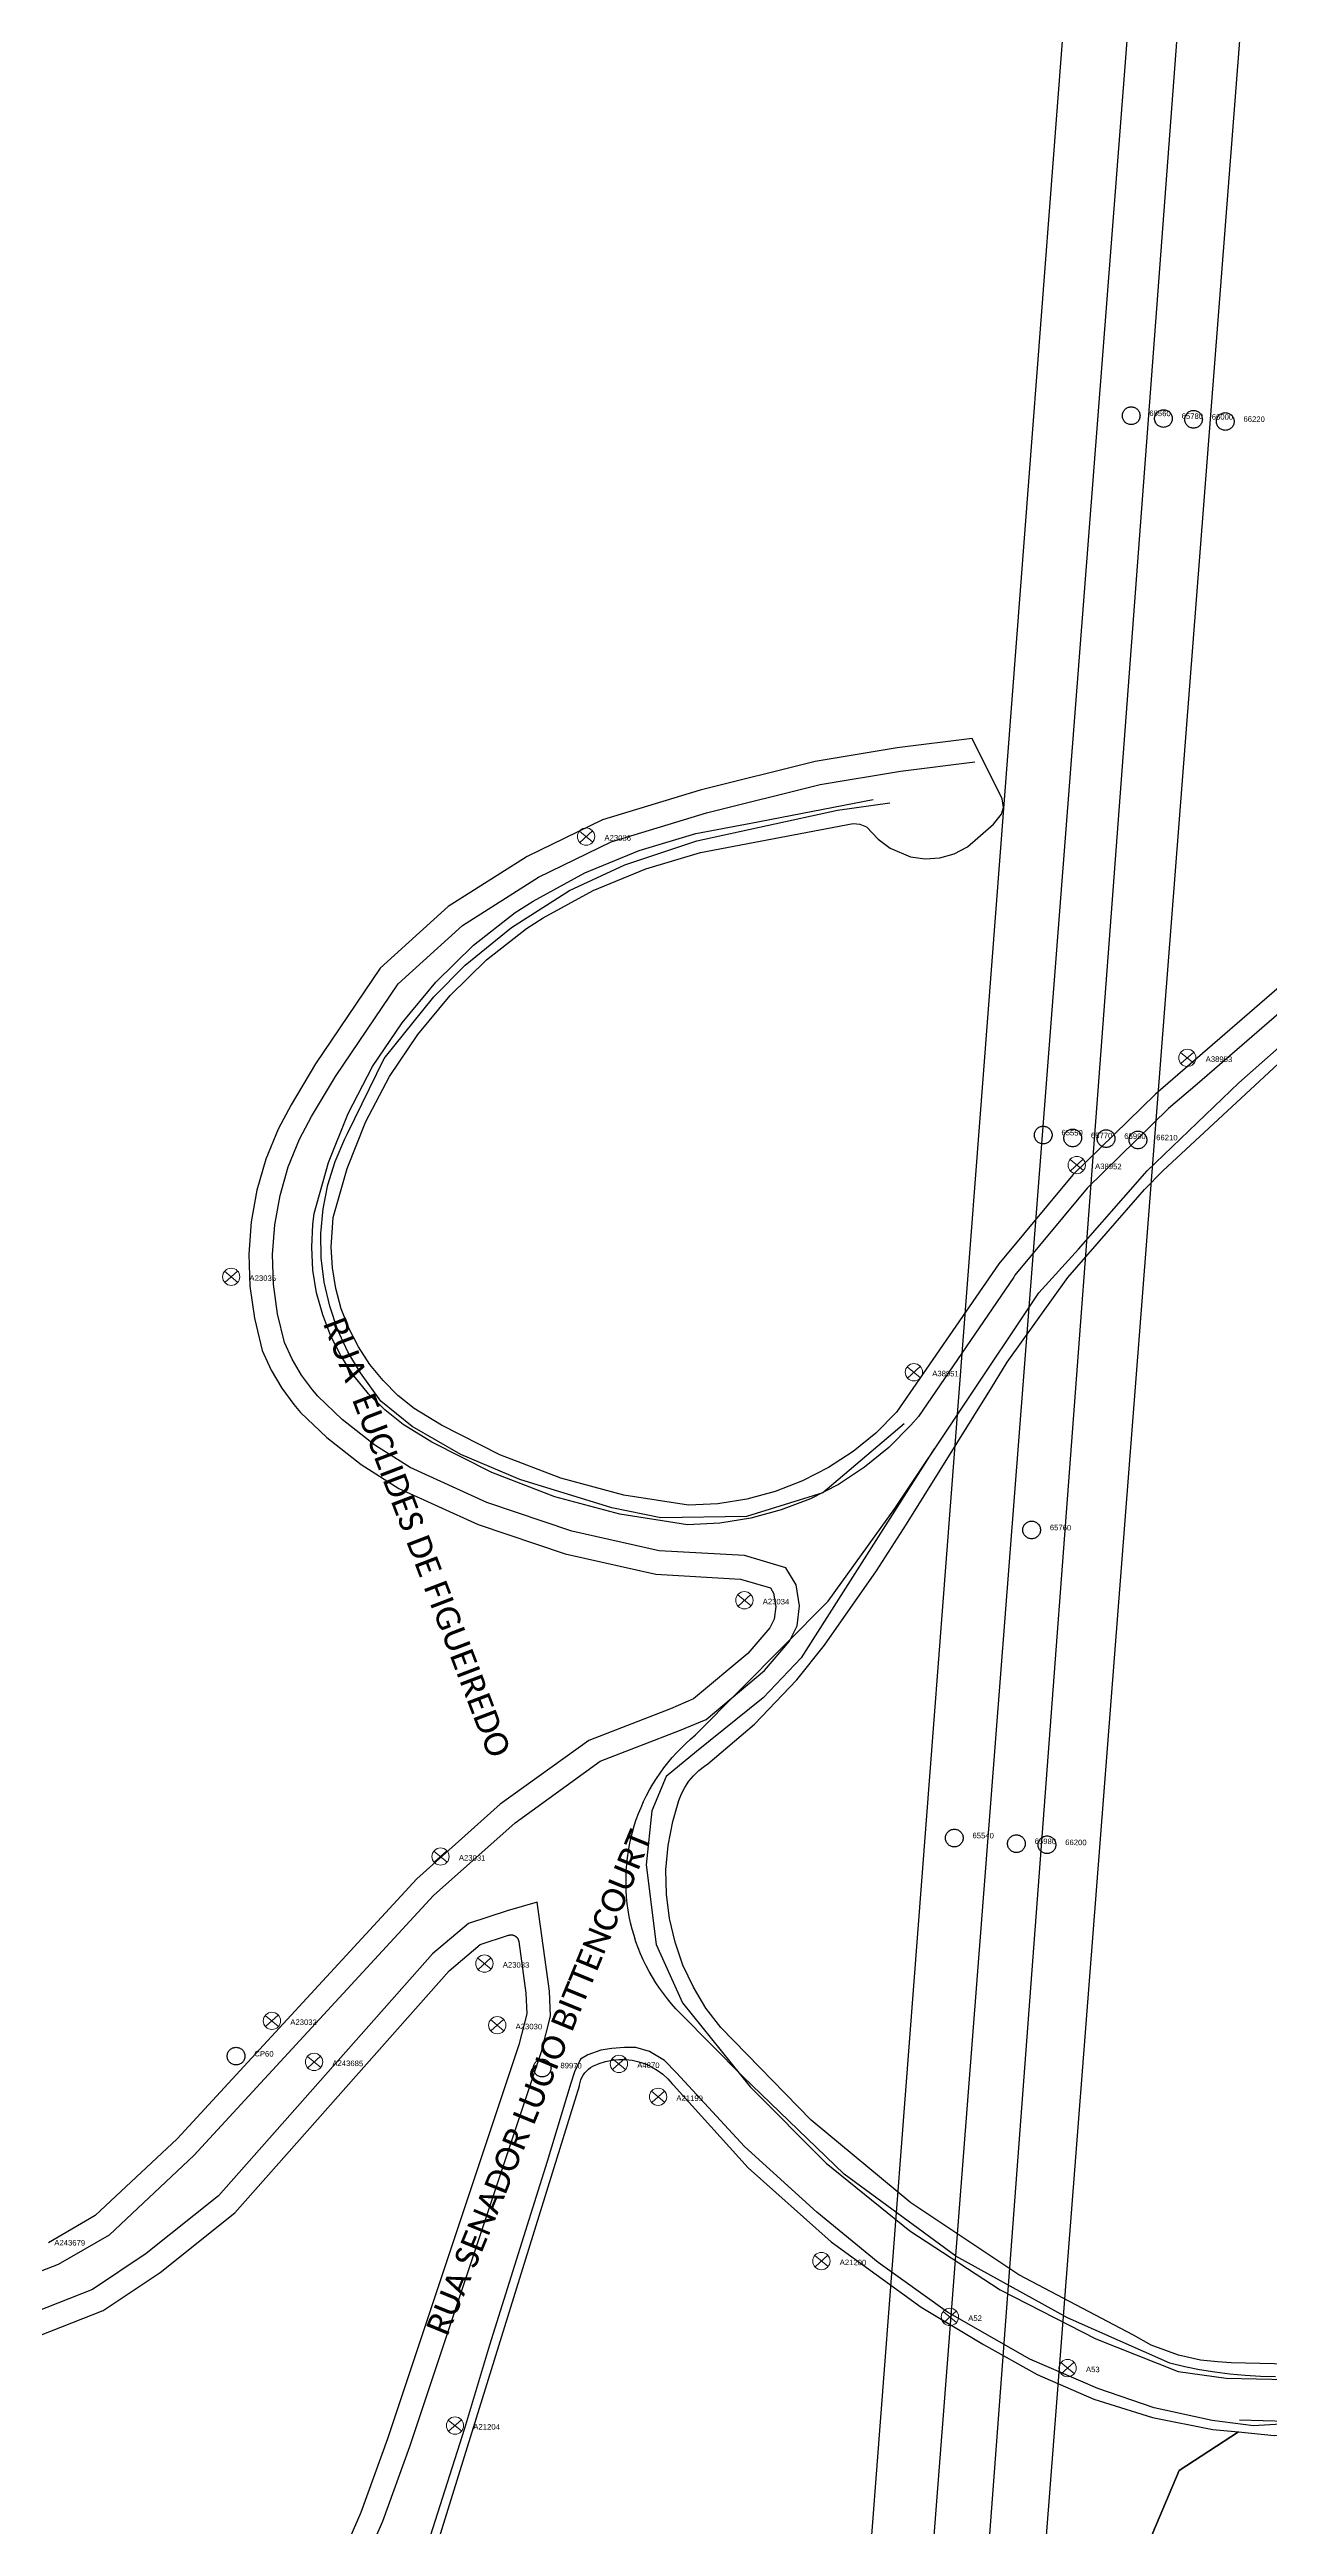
# Model space of a CAD drawing. Header units: millimetres. Extents: x 676447 to 689606, y 7455628 to 7463967.
# Drawn here: x 684016.5 to 684171.5, y 7460024.9 to 7460339.8 of the extents above; entities that cross this region are included whole.
import ezdxf

# ---------------------------------------------------------------- set-up
doc = ezdxf.new("R2010")
doc.units = ezdxf.units.MM
doc.header["$LTSCALE"] = 0.1
doc.header["$MEASUREMENT"] = 0
doc.linetypes.add('PHANTOM2', pattern=[1.25, 0.625, -0.125, 0.125, -0.125, 0.125, -0.125])
doc.layers.add('10.4-Postes', color=1, linetype='Continuous', lineweight=0)
for name, color, linetype in [('Caixas Subterrâneas', 5, 'Continuous'), ('LEGENDAS_INFRAESTRUTURAS', 7, 'Continuous'), ('MUB_MEIOFIO', 7, 'Continuous'), ('MUB_OBRA_ARTE', 7, 'Continuous'), ('MUB_QUADRAS', 7, 'Continuous'), ('MUB_SEGMENTO', 7, 'Continuous'), ('NOS_DE_INFRAESTRUTURA', 7, 'Continuous')]:
    doc.layers.add(name, color=color, linetype=linetype)
doc.styles.add('Legend', font='calibri.ttf')
doc.styles.get("Standard").update_dxf_attribs({"font": 'arial.ttf'})

# ---------------------------------------------------------------- blocks, each defined once
blk = doc.blocks.new('MHMZ')
at = {"linetype": 'PHANTOM2'}
blk.add_circle((0, 0), 0.0000101, dxfattribs=at)
blk = doc.blocks.new('PTPT')
at = {"layer": '10.4-Postes', "color": 1, "linetype": 'PHANTOM2'}
for points in [[(-0.0000079, 0.0000104), (0.0000075, -0.000002)], [(0.000007, 0.0000109), (-0.0000074, -0.0000025)]]:
    blk.add_lwpolyline(points, dxfattribs=at)
at = {"layer": '10.4-Postes', "color": 1}
blk.add_circle((-0.0000002, 0.0000042), 0.00000987, dxfattribs=at)

msp = doc.modelspace()

# ---------------------------------------------------------------- linework, layer by layer
at = {"layer": 'MUB_MEIOFIO', "color": 253, "linetype": 'Continuous'}
for points in [[(684010.26, 7460055.39), (684017.7, 7460058.28), (684024.16, 7460062.03), (684034.88, 7460072.1), (684065.34, 7460105.15), (684075.69, 7460114.41), (684086.49, 7460122.22), (684096.57, 7460126.11), (684099.97, 7460127.55), (684107.37, 7460133.78), (684110.58, 7460137.49), (684111.54, 7460139.43), (684111.83, 7460141.96), (684111.42, 7460144.67), (684110.11, 7460146.8), (684104.85, 7460148.36), (684093.99, 7460148.99), (684082.89, 7460151.48), (684072.12, 7460155.11), (684062.37, 7460159.55), (684057.89, 7460162.39), (684053.73, 7460165.67), (684050.63, 7460168.64), (684049.94, 7460169.44), (684048.56, 7460171.32), (684047.38, 7460173.32), (684046.42, 7460175.44), (684045.52, 7460179.11), (684045, 7460182.86), (684044.88, 7460186.65), (684045.16, 7460190.42), (684045.83, 7460194.15), (684046.88, 7460197.78), (684048.31, 7460201.29), (684049.85, 7460204.21), (684052.87, 7460209.27), (684060.83, 7460221.06), (684069.02, 7460228.47), (684078.69, 7460234.63), (684087.9, 7460239.11), (684100.03, 7460242.8), (684114.44, 7460246.4), (684124.67, 7460248.11), (684134.12, 7460249.27)], [(684197.1, 7460238.4), (684162.38, 7460208.3), (684158.73, 7460205.2), (684148.38, 7460195.08), (684139.2, 7460184.01), (684139.07, 7460183.78), (684126.94, 7460166.07), (684126, 7460164.93), (684123.2, 7460162.11), (684120.1, 7460159.59), (684116.77, 7460157.42), (684113.22, 7460155.6), (684109.5, 7460154.17), (684105.65, 7460153.12), (684101.71, 7460152.49), (684097.6, 7460152.27), (684089.01, 7460153.63), (684080.73, 7460155.85), (684072.74, 7460158.92), (684065.14, 7460162.79), (684061.46, 7460165.04), (684059.16, 7460166.89), (684057.09, 7460168.94), (684055.24, 7460171.2), (684053.64, 7460173.65), (684052.3, 7460176.25), (684051.25, 7460178.97), (684050.48, 7460181.79), (684050.01, 7460184.67), (684049.86, 7460187.6), (684050, 7460190.47), (684050.16, 7460191.84), (684052, 7460198.36), (684054.48, 7460204.59), (684057.6, 7460210.53), (684061.33, 7460216.12), (684065.61, 7460221.28), (684070.42, 7460225.97), (684075.69, 7460230.12), (684078, 7460231.58), (684084.55, 7460235.15), (684091.47, 7460238.03), (684098.65, 7460240.17), (684105.67, 7460241.5), (684121.18, 7460244.48)], [(684125.13, 7460165.12), (684114.79, 7460156.33), (684105.08, 7460153.33), (684094.21, 7460153.17), (684087.97, 7460154.43), (684076.31, 7460158.05), (684068.8, 7460161.21), (684062.61, 7460164.77), (684058.64, 7460168.02), (684056.06, 7460171.6), (684054.46, 7460174.28), (684053.15, 7460177.11), (684052.14, 7460180.07), (684051.44, 7460183.11), (684051.07, 7460186.21), (684051.03, 7460189.33), (684051.31, 7460192.44), (684051.91, 7460195.5), (684052.83, 7460198.48), (684054.06, 7460201.35), (684054.41, 7460202.05), (684059.08, 7460211.57), (684065.39, 7460219.41), (684069.35, 7460223.44), (684075.25, 7460228.23), (684082.6, 7460232.94), (684089.66, 7460236.17), (684098.81, 7460239.22), (684116.65, 7460243.12), (684123.3, 7460244.09)], [(684172.33, 7460043.95), (684170.39, 7460044), (684168.46, 7460044.12), (684166.52, 7460044.3), (684164.6, 7460044.55), (684162.68, 7460044.86), (684160.78, 7460045.24), (684158.89, 7460045.68), (684145.87, 7460051.48), (684131.69, 7460059.3), (684117.52, 7460069.74), (684104.65, 7460082.14), (684096.71, 7460090.16), (684096.13, 7460090.76), (684095.58, 7460091.38), (684095.05, 7460092.02), (684094.54, 7460092.68), (684094.05, 7460093.36), (684093.59, 7460094.05), (684093.15, 7460094.76), (684092.74, 7460095.48), (684092.35, 7460096.21), (684091.99, 7460096.96), (684091.65, 7460097.72), (684091.34, 7460098.5), (684091.06, 7460099.28), (684090.81, 7460100.07), (684090.58, 7460100.87), (684090.38, 7460101.68), (684090.21, 7460102.49), (684090.07, 7460103.31), (684089.95, 7460104.14), (684089.87, 7460104.97), (684089.81, 7460105.8), (684089.79, 7460106.63), (684089.79, 7460107.46), (684089.82, 7460108.29), (684089.88, 7460109.12), (684089.97, 7460109.95), (684090.09, 7460110.77), (684090.23, 7460111.59), (684090.41, 7460112.41), (684090.61, 7460113.21), (684090.84, 7460114.01), (684091.1, 7460114.8), (684091.38, 7460115.58), (684091.7, 7460116.36), (684092.03, 7460117.11), (684092.4, 7460117.86), (684092.79, 7460118.6), (684093.21, 7460119.32), (684093.65, 7460120.02), (684094.12, 7460120.71), (684094.6, 7460121.38), (684095.12, 7460122.04), (684095.65, 7460122.68), (684096.21, 7460123.3), (684096.79, 7460123.89), (684097.39, 7460124.47), (684098, 7460125.03), (684098.64, 7460125.56), (684115.46, 7460142.59), (684123.93, 7460154.35), (684132.64, 7460167.35), (684142.24, 7460181.77), (684147.29, 7460187.32), (684156.01, 7460197.3), (684167.67, 7460208.47), (684183, 7460222.03)], [(684128.96, 7460161.95), (684112.03, 7460135.37), (684107.22, 7460130.28), (684098.76, 7460123.47), (684094.89, 7460120.27), (684093.06, 7460115.91), (684092.34, 7460109.06), (684093.64, 7460098.91), (684096.96, 7460091.5), (684105.56, 7460080.84), (684115.22, 7460071.14), (684125.85, 7460062.5), (684137.32, 7460055.02), (684149.5, 7460048.78), (684159.96, 7460044.63), (684166.04, 7460043.81), (684173.74, 7460043.64)], [(684055.73, 7460018.35), (684058.88, 7460025.61), (684062.33, 7460035.11), (684079.04, 7460085.31), (684080.2, 7460089.81), (684080.06, 7460093.01), (684078.5, 7460104.31), (684074.7, 7460103.2), (684069.78, 7460101.61), (684065.22, 7460097.74), (684038, 7460066.98), (684028.84, 7460059.63), (684021.99, 7460055.06), (684013.2, 7460051.6)], [(684178.57, 7460038.27), (684169.5, 7460037.74), (684164.28, 7460038.4), (684156.9, 7460040.01), (684149.76, 7460042.47), (684141.09, 7460046.22), (684130.65, 7460052.16), (684121.83, 7460058.49), (684114.02, 7460064.89), (684104.86, 7460073.26), (684096.22, 7460082.61), (684094.68, 7460084.18), (684092.76, 7460085.31), (684091.06, 7460085.81), (684089.62, 7460085.84), (684088.01, 7460085.69), (684086.6, 7460085.47), (684084.96, 7460084.9), (684083.99, 7460084.33), (684083.23, 7460082.73), (684082.76, 7460081.28), (684079.76, 7460071.32), (684077.44, 7460063.94), (684072.43, 7460047.97), (684069.25, 7460037.4), (684063.36, 7460018.78)], [(684167.73, 7460038.49), (684179.77, 7460038.16)]]:
    msp.add_lwpolyline(points, dxfattribs=at)
at = {"layer": 'MUB_MEIOFIO', "linetype": 'Continuous'}
for points in [[(684010.26, 7460055.39), (684017.7, 7460058.28), (684024.16, 7460062.03), (684034.88, 7460072.1), (684065.34, 7460105.15), (684075.69, 7460114.41), (684086.49, 7460122.22), (684096.57, 7460126.11), (684099.97, 7460127.55), (684107.37, 7460133.78), (684110.58, 7460137.49), (684111.54, 7460139.43), (684111.83, 7460141.96), (684111.42, 7460144.67), (684110.11, 7460146.8), (684104.85, 7460148.36), (684093.99, 7460148.99), (684082.89, 7460151.48), (684072.12, 7460155.11), (684062.37, 7460159.55), (684057.89, 7460162.39), (684053.73, 7460165.67), (684050.63, 7460168.64), (684049.94, 7460169.44), (684048.56, 7460171.32), (684047.38, 7460173.32), (684046.42, 7460175.44), (684045.52, 7460179.11), (684045, 7460182.86), (684044.88, 7460186.65), (684045.16, 7460190.42), (684045.83, 7460194.15), (684046.88, 7460197.78), (684048.31, 7460201.29), (684049.85, 7460204.21), (684052.87, 7460209.27), (684060.83, 7460221.06), (684069.02, 7460228.47), (684078.69, 7460234.63), (684087.9, 7460239.11), (684100.03, 7460242.8), (684114.44, 7460246.4), (684124.67, 7460248.11), (684134.12, 7460249.27)], [(684197.1, 7460238.4), (684162.38, 7460208.3), (684158.73, 7460205.2), (684148.38, 7460195.08), (684139.2, 7460184.01), (684139.07, 7460183.78), (684126.94, 7460166.07), (684126, 7460164.93), (684123.2, 7460162.11), (684120.1, 7460159.59), (684116.77, 7460157.42), (684113.22, 7460155.6), (684109.5, 7460154.17), (684105.65, 7460153.12), (684101.71, 7460152.49), (684097.6, 7460152.27), (684089.01, 7460153.63), (684080.73, 7460155.85), (684072.74, 7460158.92), (684065.14, 7460162.79), (684061.46, 7460165.04), (684059.16, 7460166.89), (684057.09, 7460168.94), (684055.24, 7460171.2), (684053.64, 7460173.65), (684052.3, 7460176.25), (684051.25, 7460178.97), (684050.48, 7460181.79), (684050.01, 7460184.67), (684049.86, 7460187.6), (684050, 7460190.47), (684050.16, 7460191.84), (684052, 7460198.36), (684054.48, 7460204.59), (684057.6, 7460210.53), (684061.33, 7460216.12), (684065.61, 7460221.28), (684070.42, 7460225.97), (684075.69, 7460230.12), (684078, 7460231.58), (684084.55, 7460235.15), (684091.47, 7460238.03), (684098.65, 7460240.17), (684105.67, 7460241.5), (684121.18, 7460244.48)], [(684125.13, 7460165.12), (684114.79, 7460156.33), (684105.08, 7460153.33), (684094.21, 7460153.17), (684087.97, 7460154.43), (684076.31, 7460158.05), (684068.8, 7460161.21), (684062.61, 7460164.77), (684058.64, 7460168.02), (684056.06, 7460171.6), (684054.46, 7460174.28), (684053.15, 7460177.11), (684052.14, 7460180.07), (684051.44, 7460183.11), (684051.07, 7460186.21), (684051.03, 7460189.33), (684051.31, 7460192.44), (684051.91, 7460195.5), (684052.83, 7460198.48), (684054.06, 7460201.35), (684054.41, 7460202.05), (684059.08, 7460211.57), (684065.39, 7460219.41), (684069.35, 7460223.44), (684075.25, 7460228.23), (684082.6, 7460232.94), (684089.66, 7460236.17), (684098.81, 7460239.22), (684116.65, 7460243.12), (684123.3, 7460244.09)], [(684172.33, 7460043.95), (684170.39, 7460044), (684168.46, 7460044.12), (684166.52, 7460044.3), (684164.6, 7460044.55), (684162.68, 7460044.86), (684160.78, 7460045.24), (684158.89, 7460045.68), (684145.87, 7460051.48), (684131.69, 7460059.3), (684117.52, 7460069.74), (684104.65, 7460082.14), (684096.71, 7460090.16), (684096.13, 7460090.76), (684095.58, 7460091.38), (684095.05, 7460092.02), (684094.54, 7460092.68), (684094.05, 7460093.36), (684093.59, 7460094.05), (684093.15, 7460094.76), (684092.74, 7460095.48), (684092.35, 7460096.21), (684091.99, 7460096.96), (684091.65, 7460097.72), (684091.34, 7460098.5), (684091.06, 7460099.28), (684090.81, 7460100.07), (684090.58, 7460100.87), (684090.38, 7460101.68), (684090.21, 7460102.49), (684090.07, 7460103.31), (684089.95, 7460104.14), (684089.87, 7460104.97), (684089.81, 7460105.8), (684089.79, 7460106.63), (684089.79, 7460107.46), (684089.82, 7460108.29), (684089.88, 7460109.12), (684089.97, 7460109.95), (684090.09, 7460110.77), (684090.23, 7460111.59), (684090.41, 7460112.41), (684090.61, 7460113.21), (684090.84, 7460114.01), (684091.1, 7460114.8), (684091.38, 7460115.58), (684091.7, 7460116.36), (684092.03, 7460117.11), (684092.4, 7460117.86), (684092.79, 7460118.6), (684093.21, 7460119.32), (684093.65, 7460120.02), (684094.12, 7460120.71), (684094.6, 7460121.38), (684095.12, 7460122.04), (684095.65, 7460122.68), (684096.21, 7460123.3), (684096.79, 7460123.89), (684097.39, 7460124.47), (684098, 7460125.03), (684098.64, 7460125.56), (684115.46, 7460142.59), (684123.93, 7460154.35), (684132.64, 7460167.35), (684142.24, 7460181.77), (684147.29, 7460187.32), (684156.01, 7460197.3), (684167.67, 7460208.47), (684183, 7460222.03)], [(684128.96, 7460161.95), (684112.03, 7460135.37), (684107.22, 7460130.28), (684098.76, 7460123.47), (684094.89, 7460120.27), (684093.06, 7460115.91), (684092.34, 7460109.06), (684093.64, 7460098.91), (684096.96, 7460091.5), (684105.56, 7460080.84), (684115.22, 7460071.14), (684125.85, 7460062.5), (684137.32, 7460055.02), (684149.5, 7460048.78), (684159.96, 7460044.63), (684166.04, 7460043.81), (684173.74, 7460043.64)], [(684055.73, 7460018.35), (684058.88, 7460025.61), (684062.33, 7460035.11), (684079.04, 7460085.31), (684080.2, 7460089.81), (684080.06, 7460093.01), (684078.5, 7460104.31), (684074.7, 7460103.2), (684069.78, 7460101.61), (684065.22, 7460097.74), (684038, 7460066.98), (684028.84, 7460059.63), (684021.99, 7460055.06), (684013.2, 7460051.6)], [(684178.57, 7460038.27), (684169.5, 7460037.74), (684164.28, 7460038.4), (684156.9, 7460040.01), (684149.76, 7460042.47), (684141.09, 7460046.22), (684130.65, 7460052.16), (684121.83, 7460058.49), (684114.02, 7460064.89), (684104.86, 7460073.26), (684096.22, 7460082.61), (684094.68, 7460084.18), (684092.76, 7460085.31), (684091.06, 7460085.81), (684089.62, 7460085.84), (684088.01, 7460085.69), (684086.6, 7460085.47), (684084.96, 7460084.9), (684083.99, 7460084.33), (684083.23, 7460082.73), (684082.76, 7460081.28), (684079.76, 7460071.32), (684077.44, 7460063.94), (684072.43, 7460047.97), (684069.25, 7460037.4), (684063.36, 7460018.78)], [(684167.73, 7460038.49), (684179.77, 7460038.16)]]:
    msp.add_lwpolyline(points, dxfattribs=at)
at = {"layer": 'MUB_OBRA_ARTE', "linetype": 'Continuous'}
for points in [[(684126.58, 7459993.62), (684118.67, 7459993.1), (684156.87, 7460492.65), (684210.74, 7460990.75), (684280.22, 7461486.92), (684365.25, 7461980.66), (684374.4, 7461981.15), (684289.18, 7461487.42), (684219.43, 7460991.26), (684165.21, 7460493.17), (684126.58, 7459993.62)], [(684140.92, 7459994.57), (684133.78, 7459994.08), (684171.23, 7460493.64), (684225, 7460991.72), (684295.05, 7461487.77), (684381.28, 7461981.26), (684390.43, 7461981.76), (684304.4, 7461488.18), (684234.1, 7460992.12), (684179.58, 7460494.09), (684140.92, 7459994.57)]]:
    msp.add_lwpolyline(points, dxfattribs=at)
at = {"layer": 'MUB_QUADRAS', "linetype": 'Continuous'}
for points in [[(684195.44, 7460240.25), (684157.06, 7460207.03), (684146.55, 7460196.76), (684137.17, 7460185.44), (684124.16, 7460166.59), (684121.53, 7460163.95), (684118.64, 7460161.6), (684115.52, 7460159.57), (684112.2, 7460157.87), (684108.73, 7460156.53), (684105.13, 7460155.55), (684101.45, 7460154.96), (684097.73, 7460154.76), (684089.53, 7460156.06), (684081.5, 7460158.21), (684073.75, 7460161.19), (684066.35, 7460164.96), (684062.89, 7460167.07), (684060.82, 7460168.74), (684058.93, 7460170.61), (684057.25, 7460172.67), (684055.79, 7460174.9), (684054.57, 7460177.27), (684053.61, 7460179.75), (684052.91, 7460182.32), (684052.48, 7460184.94), (684052.34, 7460187.6), (684052.6, 7460191.35), (684054.35, 7460197.56), (684056.74, 7460203.55), (684059.74, 7460209.26), (684063.32, 7460214.63), (684067.44, 7460219.59), (684072.06, 7460224.1), (684077.13, 7460228.09), (684079.26, 7460229.44), (684085.62, 7460232.91), (684092.3, 7460235.69), (684099.24, 7460237.76), (684118.64, 7460241.45), (684119.52, 7460241.37), (684120.33, 7460241.02), (684121.85, 7460239.47), (684123.34, 7460238.31), (684125.93, 7460237.21), (684127.8, 7460236.95), (684129.68, 7460237.08), (684131.49, 7460237.6), (684133.16, 7460238.49), (684136.47, 7460241.35), (684137.5, 7460242.63), (684137.76, 7460243.49), (684137.57, 7460244.59), (684133.76, 7460252.24), (684124.24, 7460251.08), (684113.83, 7460249.34), (684099.23, 7460245.69), (684086.8, 7460241.91), (684077.22, 7460237.26), (684067.19, 7460230.87), (684058.55, 7460223.03), (684050.34, 7460210.88), (684047.23, 7460205.68), (684045.59, 7460202.56), (684044.04, 7460198.77), (684042.9, 7460194.83), (684042.18, 7460190.8), (684041.88, 7460186.71), (684042.01, 7460182.61), (684042.57, 7460178.55), (684043.57, 7460174.46), (684044.71, 7460171.94), (684046.05, 7460169.67), (684047.59, 7460167.57), (684048.45, 7460166.57), (684051.76, 7460163.4), (684056.15, 7460159.94), (684060.94, 7460156.91), (684071.02, 7460152.32), (684082.08, 7460148.59), (684093.57, 7460146.01), (684104.33, 7460145.39), (684108.15, 7460144.25), (684108.55, 7460143.61), (684108.81, 7460141.9), (684108.62, 7460140.3), (684108.06, 7460139.17), (684105.26, 7460135.92), (684098.38, 7460130.14), (684095.44, 7460128.89), (684085.05, 7460124.88), (684073.81, 7460116.75), (684063.23, 7460107.29), (684032.75, 7460074.22), (684022.36, 7460064.45), (684016.4, 7460060.99)], [(684173.95, 7460045.59), (684166.67, 7460045.74), (684164.93, 7460045.85), (684162.78, 7460046.07), (684159.99, 7460046.71), (684156.51, 7460048), (684154.27, 7460049.25), (684139.69, 7460056.91), (684125.99, 7460066.06), (684113.32, 7460076.58), (684101.82, 7460088.38), (684099.95, 7460090.85), (684098.35, 7460093.5), (684097.03, 7460096.31), (684096.02, 7460099.24), (684095.31, 7460102.25), (684094.93, 7460105.33), (684094.87, 7460108.43), (684095.13, 7460111.52), (684095.72, 7460114.56), (684096.51, 7460117.23), (684096.85, 7460118.09), (684097.28, 7460118.9), (684097.79, 7460119.67), (684098.38, 7460120.38), (684099.04, 7460121.03), (684099.76, 7460121.6), (684100.2, 7460121.9), (684106.13, 7460126.94), (684111.5, 7460132.58), (684115, 7460136.98), (684121.6, 7460146.43), (684125.42, 7460152.35), (684136.24, 7460169.68), (684138.24, 7460172.94), (684145.94, 7460183.74), (684155.66, 7460194.92), (684158.01, 7460197.3), (684199.54, 7460235.84)], [(684013.99, 7460048.69), (684023.38, 7460052.39), (684030.61, 7460057.21), (684040.07, 7460064.8), (684067.32, 7460095.59), (684071.27, 7460098.94), (684074.87, 7460100.11), (684074.9, 7460100.12), (684074.94, 7460100.12), (684074.97, 7460100.13), (684075, 7460100.14), (684075.04, 7460100.14), (684075.07, 7460100.15), (684075.11, 7460100.15), (684075.14, 7460100.15), (684075.18, 7460100.15), (684075.21, 7460100.15), (684075.25, 7460100.15), (684075.28, 7460100.15), (684075.32, 7460100.14), (684075.35, 7460100.14), (684075.39, 7460100.13), (684075.42, 7460100.12), (684075.45, 7460100.12), (684075.49, 7460100.1), (684075.52, 7460100.09), (684075.55, 7460100.08), (684075.59, 7460100.07), (684075.62, 7460100.05), (684075.65, 7460100.04), (684075.68, 7460100.02), (684075.71, 7460100), (684075.74, 7460099.98), (684075.77, 7460099.96), (684075.79, 7460099.94), (684075.82, 7460099.92), (684075.85, 7460099.9), (684075.87, 7460099.87), (684075.9, 7460099.85), (684075.92, 7460099.82), (684075.94, 7460099.8), (684075.97, 7460099.77), (684075.99, 7460099.74), (684076.01, 7460099.71), (684076.03, 7460099.68), (684076.04, 7460099.65), (684076.06, 7460099.62), (684076.08, 7460099.59), (684076.09, 7460099.56), (684076.1, 7460099.53), (684076.12, 7460099.49), (684076.13, 7460099.46), (684076.14, 7460099.43), (684076.15, 7460099.39), (684076.16, 7460099.36), (684076.16, 7460099.33), (684076.17, 7460099.29), (684077.07, 7460092.74), (684077.18, 7460090.12), (684076.16, 7460086.16), (684059.49, 7460036.09), (684056.09, 7460026.72), (684053.03, 7460019.67)], [(684058.49, 7459999), (684083.87, 7460080.94), (684083.88, 7460081.05), (684083.95, 7460081.38), (684084.05, 7460081.7), (684084.18, 7460082.01), (684084.34, 7460082.31), (684084.54, 7460082.59), (684084.76, 7460082.84), (684085.01, 7460083.07), (684085.28, 7460083.28), (684085.57, 7460083.45), (684086.36, 7460083.79), (684087.18, 7460084.05), (684088.02, 7460084.22), (684088.88, 7460084.31), (684089.74, 7460084.3), (684090.59, 7460084.2), (684091.43, 7460084.02), (684092.25, 7460083.74), (684093.03, 7460083.39), (684093.77, 7460082.95), (684094.46, 7460082.44), (684095.1, 7460081.86), (684095.67, 7460081.21), (684095.81, 7460081.03), (684105.3, 7460070.54), (684115.84, 7460061.11), (684127.31, 7460052.82), (684135.22, 7460048.09), (684142.04, 7460044.25), (684149.22, 7460041.14), (684156.68, 7460038.8), (684164.35, 7460037.26), (684167.62, 7460036.95)], [(684154.65, 7460019.21), (684160.06, 7460032.05), (684167.62, 7460036.95), (684172.14, 7460036.52), (684179.97, 7460036.6), (684187.74, 7460037.5), (684195.6, 7460039.28)], [(684167.62, 7460036.95), (684160.06, 7460032.05), (684154.65, 7460019.21)]]:
    msp.add_lwpolyline(points, dxfattribs=at)

# ---------------------------------------------------------------- block references
at = {"layer": 'Caixas Subterrâneas', "color": 40}
for p, xscale, yscale, zscale, rotation in [((684153.98, 7460293.28), 111319.4907932736, 111319.4907932736, 111319.4907932736, 359.2992824611548), ((684158.08, 7460292.93), 111319.4907932736, 111319.4907932736, 111319.4907932736, 359.2992667377474), ((684161.9, 7460292.83), 111319.4907932735, 111319.4907932735, 111319.4907932735, 359.299252176279), ((684165.93, 7460292.55), 111319.4907932736, 111319.4907932736, 111319.4907932736, 359.299236765644), ((684142.8, 7460201.83), 111319.4907932736, 111319.4907932736, 111319.4907932736, 359.2992968770279), ((684146.55, 7460201.47), 111319.4907932736, 111319.4907932736, 111319.4907932736, 359.2992824871126), ((684150.79, 7460201.38), 111319.4907932736, 111319.4907932736, 111319.4907932736, 359.2992663390239), ((684154.84, 7460201.21), 111319.4907932736, 111319.4907932736, 111319.4907932736, 359.2992508717687), ((684141.33, 7460151.63), 111319.4907932735, 111319.4907932735, 111319.4907932735, 359.2992870360047), ((684131.5, 7460112.46), 111319.4907932735, 111319.4907932735, 111319.4907932735, 359.2993123728712), ((684139.4, 7460111.74), 111319.4907932736, 111319.4907932736, 111319.4907932736, 359.2992821270956), ((684143.28, 7460111.6), 111319.4907932736, 111319.4907932736, 111319.4907932736, 359.299267300961), ((684040.25, 7460084.73), 111319.4907932736, 111319.4907932736, 111319.4907932736, 359.2996508763183), ((684079.14, 7460083.22), 111319.4907932736, 111319.4907932736, 111319.4907932736, 359.2995025053489)]:
    msp.add_blockref('MHMZ', p, dxfattribs=dict(at, xscale=xscale, yscale=yscale, zscale=zscale, rotation=rotation))
at = {"layer": 'NOS_DE_INFRAESTRUTURA', "color": 1}
for p, xscale, yscale, zscale, rotation in [((684084.74, 7460239.31), 111319.4907932736, 111319.4907932736, 111319.4907932736, 359.2995291431303), ((684161.13, 7460211.18), 111319.4907932736, 111319.4907932736, 111319.4907932736, 359.2992300384881), ((684147.08, 7460197.55), 111319.4907932736, 111319.4907932736, 111319.4907932736, 359.2992792564573), ((684039.64, 7460183.34), 111319.4907932736, 111319.4907932736, 111319.4907932736, 359.2996834649755), ((684126.39, 7460171.21), 111319.4907932736, 111319.4907932736, 111319.4907932736, 359.2993498460697), ((684104.85, 7460142.22), 111319.4907932736, 111319.4907932736, 111319.4907932736, 359.2994228596781), ((684066.24, 7460109.64), 111319.4907932735, 111319.4907932735, 111319.4907932735, 359.299559682545), ((684071.82, 7460096.03), 111319.4907932736, 111319.4907932736, 111319.4907932736, 359.2995342791755), ((684044.82, 7460088.75), 111319.4907932736, 111319.4907932736, 111319.4907932736, 359.2996347133648), ((684073.45, 7460088.2), 111319.4907932736, 111319.4907932736, 111319.4907932736, 359.2995256758238), ((684050.17, 7460083.53), 111319.4907932736, 111319.4907932736, 111319.4907932736, 359.2996127719896), ((684088.91, 7460083.28), 111319.4907932736, 111319.4907932736, 111319.4907932736, 359.2994653729644), ((684093.88, 7460079.09), 111319.4907932735, 111319.4907932735, 111319.4907932735, 359.2994451866771), ((684114.64, 7460058.21), 111319.4907932736, 111319.4907932736, 111319.4907932736, 359.2993598483677), ((684130.96, 7460051.11), 111319.4907932736, 111319.4907932736, 111319.4907932736, 359.2992955653539), ((684145.92, 7460044.6), 111319.4907932735, 111319.4907932735, 111319.4907932735, 359.2992366877054), ((684068.08, 7460037.3), 111319.4907932736, 111319.4907932736, 111319.4907932736, 359.2995304610943)]:
    msp.add_blockref('PTPT', p, dxfattribs=dict(at, xscale=xscale, yscale=yscale, zscale=zscale, rotation=rotation))

# ---------------------------------------------------------------- texts
at = {"layer": 'LEGENDAS_INFRAESTRUTURAS', "color": 5}
for s, rotation, p in [('65560', 359.2993, (684156.28, 7460293.25)), ('65780', 359.2993, (684160.39, 7460292.9)), ('66000', 359.2992, (684164.21, 7460292.8)), ('66220', 359.2992, (684168.24, 7460292.52)), ('65550', 359.2993, (684145.11, 7460201.8)), ('65770', 359.2993, (684148.86, 7460201.44)), ('65990', 359.2993, (684153.1, 7460201.35)), ('66210', 359.2992, (684157.15, 7460201.18)), ('65760', 359.2993, (684143.64, 7460151.6)), ('65540', 359.2993, (684133.81, 7460112.44)), ('65980', 359.2993, (684141.71, 7460111.71)), ('66200', 359.2993, (684145.59, 7460111.57)), ('CP60', 359.2996, (684042.56, 7460084.7)), ('89970', 359.2995, (684081.45, 7460083.19))]:
    msp.add_text(s, height=0.7, rotation=rotation, dxfattribs=at).set_placement(p)
at = {"layer": 'LEGENDAS_INFRAESTRUTURAS', "color": 1}
for s, rotation, p in [('A23036', 359.2995, (684087.05, 7460239.28)), ('A38953', 359.2992, (684163.44, 7460211.15)), ('A38952', 359.2993, (684149.39, 7460197.52)), ('A23035', 359.2997, (684041.95, 7460183.31)), ('A38951', 359.2993, (684128.7, 7460171.18)), ('A23034', 359.2994, (684107.16, 7460142.19)), ('A23031', 359.2996, (684068.55, 7460109.61)), ('A23033', 359.2995, (684074.13, 7460096)), ('A23032', 359.2996, (684047.13, 7460088.72)), ('A23030', 359.2995, (684075.76, 7460088.17)), ('A243685', 359.2996, (684052.48, 7460083.5)), ('A4870', 359.2995, (684091.22, 7460083.25)), ('A21199', 359.2994, (684096.19, 7460079.06)), ('A243679', 359.2997, (684017.15, 7460060.68)), ('A21200', 359.2994, (684116.94, 7460058.18)), ('A52', 359.2993, (684133.27, 7460051.08)), ('A53', 359.2992, (684148.23, 7460044.57)), ('A21204', 359.2995, (684070.39, 7460037.27))]:
    msp.add_text(s, height=0.7, rotation=rotation, dxfattribs=at).set_placement(p)
at = {"layer": 'MUB_SEGMENTO', "color": 253, "style": 'Legend'}
for s, rotation, p in [('RUA  EUCLIDES DE FIGUEIREDO', 290.9026, (684051.25, 7460177.91)), ('RUA SENADOR LUCIO BITTENCOURT', 67.7333, (684067.07, 7460048.98))]:
    msp.add_text(s, height=3, rotation=rotation, dxfattribs=at).set_placement(p)

doc.saveas('drawing.dxf')
